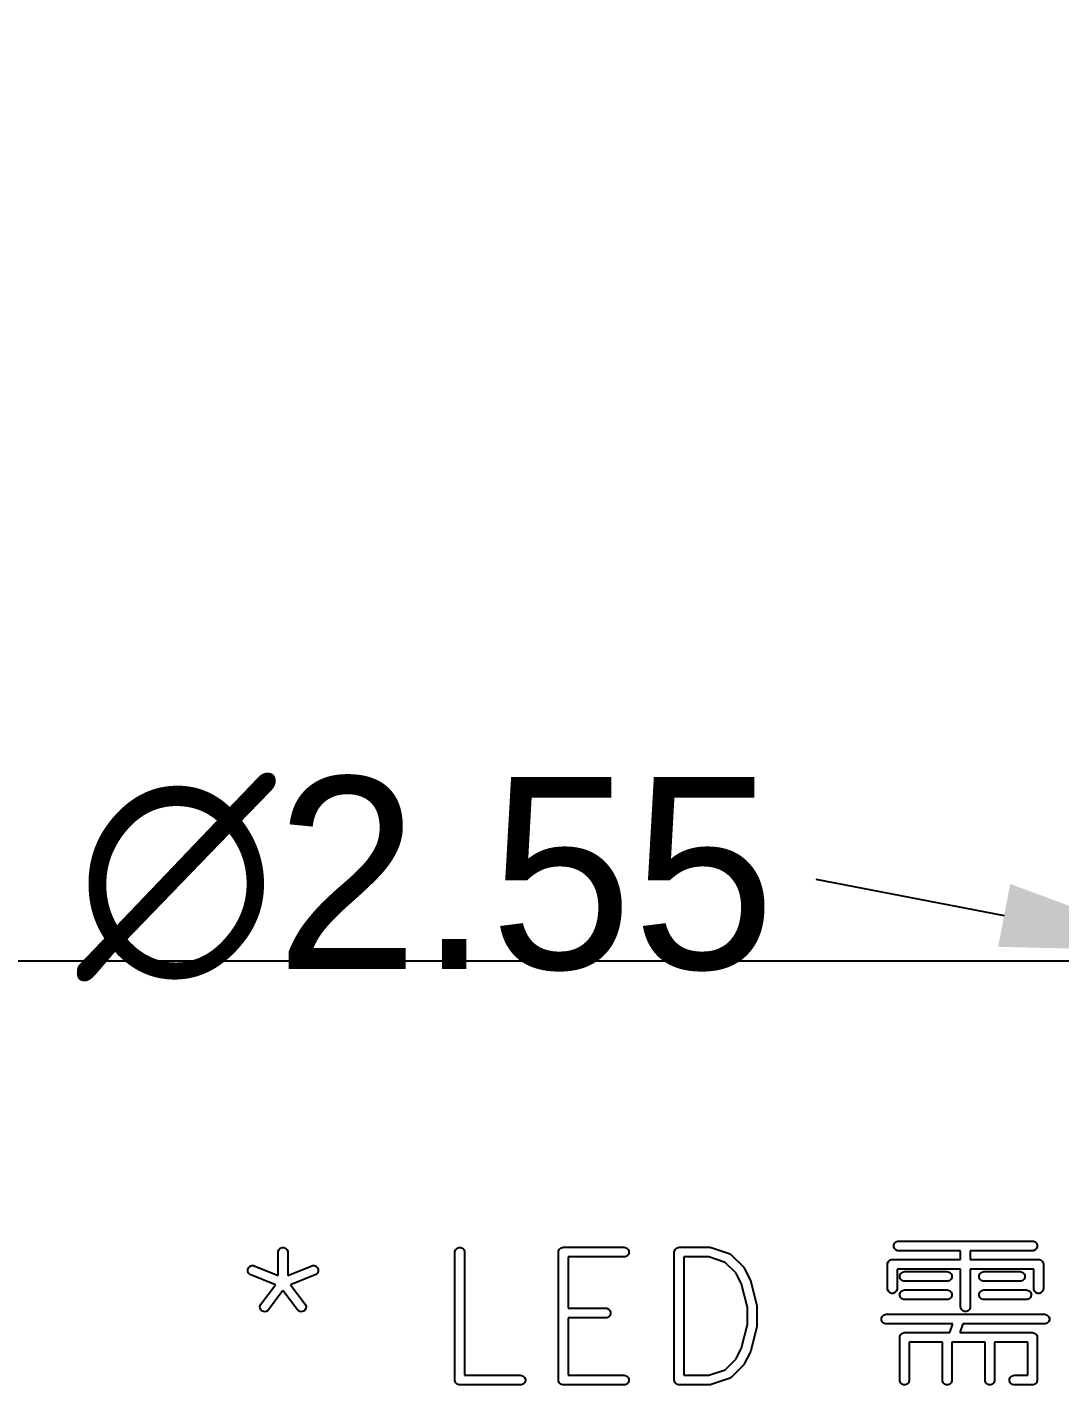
# Model space of a CAD drawing. Extents: x 76 to 193, y -170 to -23.
# Drawn here: x 115.08 to 131.22, y -164.5 to -143.28 of the extents above; entities that cross this region are included whole.
import ezdxf

# ---------------------------------------------------------------- set-up
doc = ezdxf.new("R2010")
doc.units = 0
doc.layers.get('0').update_dxf_attribs({"linetype": 'CONTINUOUS'})
doc.layers.get('Defpoints').update_dxf_attribs({"linetype": 'CONTINUOUS'})
doc.layers.add('BLACK', color=7, linetype='CONTINUOUS')
doc.dimstyles.get("Standard").update_dxf_attribs({"dimtxt": 3, "dimasz": 3, "dimexe": 0.18, "dimexo": 0.0625, "dimgap": 0.09, "dimtad": 0, "dimtih": 1, "dimtoh": 1, "dimzin": 0, "dimdsep": 46, "dimtxsty": 'Standard', "dimcen": 0.09, "dimclrd": 3, "dimclre": 3, "dimclrt": 3, "dimadec": 0, "dimazin": 0, "dimtfac": 1, "dimtofl": 0, "dimtmove": 0, "dimatfit": 3, "dimfxl": 1, "dimtolj": 1, "dimtzin": 0, "dimarcsym": 0})

# ---------------------------------------------------------------- blocks, each defined once
blk = doc.blocks.new('*D14')
at = {"color": 3, "linetype": 'Continuous', "lineweight": -2}
for p, q in [((127.401, -156.596), (130.347, -157.161)), ((134.458, -157.968), (134.638, -157.968)), ((134.548, -158.058), (134.548, -157.878))]:
    blk.add_line(p, q, dxfattribs=at)
at = {"color": 3, "linetype": 'Continuous'}
blk.add_solid([(130.442, -156.67), (130.253, -157.652), (133.293, -157.727)], dxfattribs=at)
at = {"layer": 'Defpoints', "color": 0, "linetype": 'Continuous'}
for p in [(133.293, -157.727), (135.803, -158.209)]:
    blk.add_point(p, dxfattribs=at)
at = {"color": 3, "linetype": 'Continuous', "insert": (121.311, -156.596), "char_height": 3, "attachment_point": 5}
blk.add_mtext('\\A1;∅2.55', dxfattribs=at)
blk = doc.blocks.new('*D16')
at = {"color": 3, "linetype": 'Continuous', "lineweight": -2}
for p, q in [((134.414, -52.406), (82.008, -52.406)), ((82.188, -55.406), (82.188, -103.552)), ((82.188, -154.878), (82.188, -106.732)), ((134.486, -157.878), (82.008, -157.878))]:
    blk.add_line(p, q, dxfattribs=at)
at = {"color": 3, "linetype": 'Continuous'}
for points in [[(81.688, -55.406), (82.688, -55.406), (82.188, -52.406)], [(81.688, -154.878), (82.688, -154.878), (82.188, -157.878)]]:
    blk.add_solid(points, dxfattribs=at)
at = {"layer": 'Defpoints', "color": 0, "linetype": 'Continuous'}
for p in [(82.188, -52.406), (134.476, -52.406), (134.548, -157.878)]:
    blk.add_point(p, dxfattribs=at)
at = {"color": 3, "linetype": 'Continuous', "insert": (82.188, -105.142), "char_height": 3, "attachment_point": 5}
blk.add_mtext('\\A1;105.47', dxfattribs=at)

msp = doc.modelspace()

# ---------------------------------------------------------------- linework, layer by layer
at = {"layer": 'BLACK', "linetype": 'Continuous'}
for p, q in [((128.620579, -162.313138), (128.631778, -162.286102)), ((128.620579, -162.342402), (128.620579, -162.313138)), ((128.631778, -162.286102), (128.65247, -162.26541)), ((128.65247, -162.26541), (128.679506, -162.254211)), ((128.679506, -162.254211), (128.694138, -162.25277)), ((128.694138, -162.25277), (130.789376, -162.25277)), ((130.789376, -162.25277), (130.804008, -162.254211)), ((130.804008, -162.254211), (130.831044, -162.26541)), ((130.831044, -162.26541), (130.851736, -162.286102)), ((130.851736, -162.286102), (130.862935, -162.313138)), ((130.862935, -162.313138), (130.862935, -162.342402)), ((119.000088, -162.423008), (119.001529, -162.408376)), ((119.000088, -162.78842), (119.000088, -162.423008)), ((119.001529, -162.408376), (119.012728, -162.38134)), ((119.012728, -162.38134), (119.03342, -162.360648)), ((119.03342, -162.360648), (119.060456, -162.349449)), ((119.060456, -162.349449), (119.08972, -162.349449)), ((119.08972, -162.349449), (119.116756, -162.360648)), ((119.116756, -162.360648), (119.137448, -162.38134)), ((119.137448, -162.38134), (119.148647, -162.408376)), ((119.148647, -162.408376), (119.150088, -162.423008)), ((119.150088, -162.423008), (119.150088, -162.78842)), ((121.761994, -162.423008), (121.763435, -162.408376)), ((121.761994, -164.423008), (121.761994, -162.423008)), ((121.763435, -162.408376), (121.774634, -162.38134)), ((121.774634, -162.38134), (121.795326, -162.360648)), ((121.795326, -162.360648), (121.822362, -162.349449)), ((121.822362, -162.349449), (121.851626, -162.349449)), ((121.851626, -162.349449), (121.878662, -162.360648)), ((121.878662, -162.360648), (121.899354, -162.38134)), ((121.899354, -162.38134), (121.910553, -162.408376)), ((121.910553, -162.408376), (121.911994, -162.423008)), ((121.911994, -162.423008), (121.911994, -164.348008)), ((123.381042, -162.423008), (123.382483, -162.408376)), ((123.381042, -164.423008), (123.381042, -162.423008)), ((123.382483, -162.408376), (123.393682, -162.38134)), ((123.393682, -162.38134), (123.414374, -162.360648)), ((123.414374, -162.360648), (123.44141, -162.349449)), ((123.44141, -162.349449), (123.456042, -162.348008)), ((123.456042, -162.348008), (124.408423, -162.348008)), ((124.408423, -162.498008), (123.531042, -162.498008)), ((123.531042, -162.498008), (123.531042, -163.300389)), ((124.408423, -162.348008), (124.423055, -162.349449)), ((124.423055, -162.496567), (124.408423, -162.498008)), ((124.423055, -162.349449), (124.450091, -162.360648)), ((124.450091, -162.485368), (124.423055, -162.496567)), ((124.450091, -162.360648), (124.470783, -162.38134)), ((124.470783, -162.464676), (124.450091, -162.485368)), ((124.470783, -162.38134), (124.481982, -162.408376)), ((124.481982, -162.43764), (124.470783, -162.464676)), ((124.481982, -162.408376), (124.481982, -162.43764)), ((125.190566, -162.423008), (125.192007, -162.408376)), ((125.190566, -164.423008), (125.190566, -162.423008)), ((125.192007, -162.408376), (125.203206, -162.38134)), ((125.203206, -162.38134), (125.223898, -162.360648)), ((125.223898, -162.360648), (125.250934, -162.349449)), ((125.250934, -162.349449), (125.265566, -162.348008)), ((125.265566, -162.348008), (125.741756, -162.348008)), ((125.729586, -162.498008), (125.340566, -162.498008)), ((125.340566, -162.498008), (125.340566, -164.348008)), ((125.986957, -162.583798), (125.729586, -162.498008)), ((125.741756, -162.348008), (125.749161, -162.348737)), ((125.749161, -162.348737), (125.751136, -162.348597)), ((125.751136, -162.348597), (125.753733, -162.349187)), ((125.753733, -162.349187), (125.756388, -162.349449)), ((125.756388, -162.349449), (125.758219, -162.350207)), ((125.758219, -162.350207), (125.765473, -162.351857)), ((125.765473, -162.351857), (126.051188, -162.447095)), ((126.051188, -162.447095), (126.064614, -162.453089)), ((126.064614, -162.453089), (126.06665, -162.454855)), ((126.06665, -162.454855), (126.069139, -162.455886)), ((126.069139, -162.455886), (126.080504, -162.465213)), ((126.080504, -162.465213), (126.27098, -162.655689)), ((128.631778, -162.369438), (128.620579, -162.342402)), ((128.65247, -162.39013), (128.631778, -162.369438)), ((128.679506, -162.401329), (128.65247, -162.39013)), ((128.694138, -162.40277), (128.679506, -162.401329)), ((129.666757, -162.40277), (128.694138, -162.40277)), ((129.666757, -162.538484), (129.666757, -162.40277)), ((130.789376, -162.40277), (129.816757, -162.40277)), ((129.816757, -162.40277), (129.816757, -162.538484)), ((130.804008, -162.401329), (130.789376, -162.40277)), ((130.831044, -162.39013), (130.804008, -162.401329)), ((130.851736, -162.369438), (130.831044, -162.39013)), ((130.862935, -162.342402), (130.851736, -162.369438)), ((118.525166, -162.694988), (118.536034, -162.667817)), ((118.525523, -162.72425), (118.525166, -162.694988)), ((118.53705, -162.751147), (118.525523, -162.72425)), ((118.536034, -162.667817), (118.556473, -162.646874)), ((118.556473, -162.646874), (118.58337, -162.635347)), ((118.58337, -162.635347), (118.612632, -162.63499)), ((118.612632, -162.63499), (118.626752, -162.639086)), ((118.626752, -162.639086), (119.000088, -162.78842)), ((119.150088, -162.78842), (119.523425, -162.639086)), ((119.523425, -162.639086), (119.537545, -162.63499)), ((119.537545, -162.63499), (119.566807, -162.635347)), ((119.566807, -162.635347), (119.593704, -162.646874)), ((119.593704, -162.646874), (119.614142, -162.667818)), ((119.624654, -162.72425), (119.613126, -162.751147)), ((119.614142, -162.667818), (119.625011, -162.694988)), ((119.625011, -162.694988), (119.624654, -162.72425)), ((126.156308, -162.753149), (125.986957, -162.583798)), ((126.27098, -162.655689), (126.275698, -162.661438)), ((126.275698, -162.661438), (126.277197, -162.662738)), ((126.277197, -162.662738), (126.278618, -162.664996)), ((126.278618, -162.664996), (126.280308, -162.667055)), ((126.280308, -162.667055), (126.281065, -162.668884)), ((126.281065, -162.668884), (126.285029, -162.675181)), ((126.285029, -162.675181), (126.380267, -162.865657)), ((128.5239, -162.613484), (128.525341, -162.598852)), ((128.5239, -162.994436), (128.5239, -162.613484)), ((128.525341, -162.598852), (128.53654, -162.571816)), ((128.53654, -162.571816), (128.557232, -162.551124)), ((128.557232, -162.551124), (128.584268, -162.539925)), ((128.584268, -162.539925), (128.5989, -162.538484)), ((128.5989, -162.538484), (129.666757, -162.538484)), ((129.666757, -162.688484), (128.6739, -162.688484)), ((128.6739, -162.688484), (128.6739, -162.994436)), ((128.747708, -162.7416), (128.774744, -162.730401)), ((128.774744, -162.730401), (128.789376, -162.72896)), ((128.789376, -162.72896), (129.456043, -162.72896)), ((129.456043, -162.72896), (129.470675, -162.730401)), ((129.470675, -162.730401), (129.497711, -162.7416)), ((129.666757, -163.28015), (129.666757, -162.688484)), ((129.816757, -162.538484), (130.884614, -162.538484)), ((130.809614, -162.688484), (129.816757, -162.688484)), ((129.816757, -162.688484), (129.816757, -163.28015)), ((129.985803, -162.7416), (130.012839, -162.730401)), ((130.012839, -162.730401), (130.027471, -162.72896)), ((130.027471, -162.72896), (130.5989, -162.72896)), ((130.5989, -162.72896), (130.613532, -162.730401)), ((130.613532, -162.730401), (130.640568, -162.7416)), ((130.809614, -162.994436), (130.809614, -162.688484)), ((130.884614, -162.538484), (130.899246, -162.539925)), ((130.899246, -162.539925), (130.926282, -162.551124)), ((130.926282, -162.551124), (130.946974, -162.571816)), ((130.946974, -162.571816), (130.958173, -162.598852)), ((130.958173, -162.598852), (130.959614, -162.613484)), ((130.959614, -162.613484), (130.959614, -162.994436)), ((118.557993, -162.771586), (118.53705, -162.751147)), ((118.571044, -162.778358), (118.557993, -162.771586)), ((118.956369, -162.932488), (118.571044, -162.778358)), ((118.729374, -163.23515), (118.956369, -162.932488)), ((119.579133, -162.778358), (119.193806, -162.932488)), ((119.193806, -162.932488), (119.420803, -163.23515)), ((119.592183, -162.771586), (119.579133, -162.778358)), ((119.613126, -162.751147), (119.592183, -162.771586)), ((126.24242, -162.925374), (126.156308, -162.753149)), ((126.333423, -163.289384), (126.24242, -162.925374)), ((126.380267, -162.865657), (126.380676, -162.866726)), ((126.380676, -162.866726), (126.380999, -162.867162)), ((126.380999, -162.867162), (126.383194, -162.873307)), ((126.383194, -162.873307), (126.385522, -162.879389)), ((126.385522, -162.879389), (126.38556, -162.879928)), ((126.38556, -162.879928), (126.385946, -162.881008)), ((126.385946, -162.881008), (126.481184, -163.26196)), ((128.715817, -162.789328), (128.727016, -162.762292)), ((128.715817, -162.818592), (128.715817, -162.789328)), ((128.727016, -162.845628), (128.715817, -162.818592)), ((128.727016, -162.762292), (128.747708, -162.7416)), ((128.747708, -162.86632), (128.727016, -162.845628)), ((128.774744, -162.877519), (128.747708, -162.86632)), ((128.789376, -162.87896), (128.774744, -162.877519)), ((129.456043, -162.87896), (128.789376, -162.87896)), ((129.470675, -162.877519), (129.456043, -162.87896)), ((129.497711, -162.86632), (129.470675, -162.877519)), ((129.497711, -162.7416), (129.518403, -162.762292)), ((129.518403, -162.845628), (129.497711, -162.86632)), ((129.518403, -162.762292), (129.529602, -162.789328)), ((129.529602, -162.818592), (129.518403, -162.845628)), ((129.529602, -162.789328), (129.529602, -162.818592)), ((129.953912, -162.789328), (129.965111, -162.762292)), ((129.953912, -162.818592), (129.953912, -162.789328)), ((129.965111, -162.845628), (129.953912, -162.818592)), ((129.965111, -162.762292), (129.985803, -162.7416)), ((129.985803, -162.86632), (129.965111, -162.845628)), ((130.012839, -162.877519), (129.985803, -162.86632)), ((130.027471, -162.87896), (130.012839, -162.877519)), ((130.5989, -162.87896), (130.027471, -162.87896)), ((130.613532, -162.877519), (130.5989, -162.87896)), ((130.640568, -162.86632), (130.613532, -162.877519)), ((130.640568, -162.7416), (130.66126, -162.762292)), ((130.66126, -162.845628), (130.640568, -162.86632)), ((130.66126, -162.762292), (130.672459, -162.789328)), ((130.672459, -162.818592), (130.66126, -162.845628)), ((130.672459, -162.789328), (130.672459, -162.818592)), ((119.075088, -163.024197), (118.849374, -163.32515)), ((119.300803, -163.32515), (119.075088, -163.024197)), ((128.525341, -163.009068), (128.5239, -162.994436)), ((128.53654, -163.036104), (128.525341, -163.009068)), ((128.557232, -163.056796), (128.53654, -163.036104)), ((128.584268, -163.067995), (128.557232, -163.056796)), ((128.613532, -163.067995), (128.584268, -163.067995)), ((128.640568, -163.056796), (128.613532, -163.067995)), ((128.66126, -163.036104), (128.640568, -163.056796)), ((128.672459, -163.009068), (128.66126, -163.036104)), ((128.6739, -162.994436), (128.672459, -163.009068)), ((128.715817, -163.075042), (128.727016, -163.048006)), ((128.715817, -163.104306), (128.715817, -163.075042)), ((128.727016, -163.131342), (128.715817, -163.104306)), ((128.727016, -163.048006), (128.747708, -163.027314)), ((128.747708, -163.152034), (128.727016, -163.131342)), ((128.747708, -163.027314), (128.774744, -163.016115)), ((128.774744, -163.163233), (128.747708, -163.152034)), ((128.774744, -163.016115), (128.789376, -163.014674)), ((128.789376, -163.014674), (129.456043, -163.014674)), ((129.456043, -163.014674), (129.470675, -163.016115)), ((129.470675, -163.016115), (129.497711, -163.027314)), ((129.497711, -163.152034), (129.470675, -163.163233)), ((129.497711, -163.027314), (129.518403, -163.048006)), ((129.518403, -163.131342), (129.497711, -163.152034)), ((129.518403, -163.048006), (129.529602, -163.075042)), ((129.529602, -163.104306), (129.518403, -163.131342)), ((129.529602, -163.075042), (129.529602, -163.104306)), ((129.953912, -163.075042), (129.965111, -163.048006)), ((129.953912, -163.104306), (129.953912, -163.075042)), ((129.965111, -163.131342), (129.953912, -163.104306)), ((129.965111, -163.048006), (129.985803, -163.027314)), ((129.985803, -163.152034), (129.965111, -163.131342)), ((129.985803, -163.027314), (130.012839, -163.016115)), ((130.012839, -163.163233), (129.985803, -163.152034)), ((130.012839, -163.016115), (130.027471, -163.014674)), ((130.027471, -163.014674), (130.694138, -163.014674)), ((130.694138, -163.014674), (130.70877, -163.016115)), ((130.70877, -163.016115), (130.735806, -163.027314)), ((130.735806, -163.152034), (130.70877, -163.163233)), ((130.735806, -163.027314), (130.756498, -163.048006)), ((130.756498, -163.131342), (130.735806, -163.152034)), ((130.756498, -163.048006), (130.767697, -163.075042)), ((130.767697, -163.104306), (130.756498, -163.131342)), ((130.767697, -163.075042), (130.767697, -163.104306)), ((130.811055, -163.009068), (130.809614, -162.994436)), ((130.822254, -163.036104), (130.811055, -163.009068)), ((130.842946, -163.056796), (130.822254, -163.036104)), ((130.869982, -163.067995), (130.842946, -163.056796)), ((130.899246, -163.067995), (130.869982, -163.067995)), ((130.926282, -163.056796), (130.899246, -163.067995)), ((130.946974, -163.036104), (130.926282, -163.056796)), ((130.958173, -163.009068), (130.946974, -163.036104)), ((130.959614, -162.994436), (130.958173, -163.009068)), ((118.714485, -163.276068), (118.721748, -163.24772)), ((118.718624, -163.305037), (118.714485, -163.276068)), ((118.733533, -163.330218), (118.718624, -163.305037)), ((118.721748, -163.24772), (118.729374, -163.23515)), ((118.756944, -163.347776), (118.733533, -163.330218)), ((118.785292, -163.355039), (118.756944, -163.347776)), ((118.814261, -163.3509), (118.785292, -163.355039)), ((118.839442, -163.335991), (118.814261, -163.3509)), ((118.849374, -163.32515), (118.839442, -163.335991)), ((119.310735, -163.335991), (119.300803, -163.32515)), ((119.335916, -163.350901), (119.310735, -163.335991)), ((119.364885, -163.355039), (119.335916, -163.350901)), ((119.393233, -163.347777), (119.364885, -163.355039)), ((119.416644, -163.330218), (119.393233, -163.347777)), ((119.431554, -163.305037), (119.416644, -163.330218)), ((119.420803, -163.23515), (119.42843, -163.24772)), ((119.42843, -163.24772), (119.435692, -163.276069)), ((119.435692, -163.276069), (119.431554, -163.305037)), ((123.531042, -163.300389), (124.122709, -163.300389)), ((124.122709, -163.300389), (124.137341, -163.30183)), ((124.137341, -163.30183), (124.164377, -163.313029)), ((124.164377, -163.313029), (124.185069, -163.333721)), ((124.185069, -163.333721), (124.196268, -163.360757)), ((124.196268, -163.360757), (124.196268, -163.390021)), ((126.333423, -163.556631), (126.333423, -163.289384)), ((126.481184, -163.26196), (126.481559, -163.264496)), ((126.481559, -163.264496), (126.481982, -163.265518)), ((126.481982, -163.265518), (126.482524, -163.27103)), ((126.482524, -163.27103), (126.483334, -163.276504)), ((126.483334, -163.276504), (126.483171, -163.277596)), ((126.483171, -163.277596), (126.483423, -163.28015)), ((126.483423, -163.28015), (126.483423, -163.565865)), ((128.789376, -163.164674), (128.774744, -163.163233)), ((129.456043, -163.164674), (128.789376, -163.164674)), ((129.470675, -163.163233), (129.456043, -163.164674)), ((129.668198, -163.294782), (129.666757, -163.28015)), ((129.679397, -163.321818), (129.668198, -163.294782)), ((129.700089, -163.34251), (129.679397, -163.321818)), ((129.727125, -163.353709), (129.700089, -163.34251)), ((129.756389, -163.353709), (129.727125, -163.353709)), ((129.783425, -163.34251), (129.756389, -163.353709)), ((129.804117, -163.321818), (129.783425, -163.34251)), ((129.815316, -163.294782), (129.804117, -163.321818)), ((129.816757, -163.28015), (129.815316, -163.294782)), ((130.027471, -163.164674), (130.012839, -163.163233)), ((130.694138, -163.164674), (130.027471, -163.164674)), ((130.70877, -163.163233), (130.694138, -163.164674)), ((124.122709, -163.450389), (123.531042, -163.450389)), ((123.531042, -163.450389), (123.531042, -164.348008)), ((124.137341, -163.448948), (124.122709, -163.450389)), ((124.164377, -163.437749), (124.137341, -163.448948)), ((124.185069, -163.417057), (124.164377, -163.437749)), ((124.196268, -163.390021), (124.185069, -163.417057)), ((126.24242, -163.920641), (126.333423, -163.556631)), ((126.481184, -163.584055), (126.385946, -163.965007)), ((126.481559, -163.581518), (126.481184, -163.584055)), ((126.481982, -163.580497), (126.481559, -163.581518)), ((126.482524, -163.574984), (126.481982, -163.580497)), ((126.483334, -163.569511), (126.482524, -163.574984)), ((126.483423, -163.565865), (126.483171, -163.568418)), ((126.483171, -163.568418), (126.483334, -163.569511)), ((128.430103, -163.455995), (128.441302, -163.428959)), ((128.430103, -163.485259), (128.430103, -163.455995)), ((128.441302, -163.512295), (128.430103, -163.485259)), ((128.441302, -163.428959), (128.461994, -163.408267)), ((128.461994, -163.532987), (128.441302, -163.512295)), ((128.461994, -163.408267), (128.48903, -163.397068)), ((128.48903, -163.544186), (128.461994, -163.532987)), ((128.48903, -163.397068), (128.503662, -163.395627)), ((128.503662, -163.545627), (128.48903, -163.544186)), ((128.503662, -163.395627), (130.979852, -163.395627)), ((129.542462, -163.545627), (128.503662, -163.545627)), ((129.497224, -163.681341), (129.542462, -163.545627)), ((129.700576, -163.545627), (129.655338, -163.681341)), ((130.979852, -163.545627), (129.700576, -163.545627)), ((130.979852, -163.395627), (130.994484, -163.397068)), ((130.994484, -163.544186), (130.979852, -163.545627)), ((130.994484, -163.397068), (131.02152, -163.408267)), ((131.02152, -163.532987), (130.994484, -163.544186)), ((131.02152, -163.408267), (131.042212, -163.428959)), ((131.042212, -163.512295), (131.02152, -163.532987)), ((131.042212, -163.428959), (131.053411, -163.455995)), ((131.053411, -163.485259), (131.042212, -163.512295)), ((131.053411, -163.455995), (131.053411, -163.485259)), ((128.714376, -163.756341), (128.715817, -163.741709)), ((128.714376, -164.423008), (128.714376, -163.756341)), ((128.715817, -163.741709), (128.727016, -163.714673)), ((128.727016, -163.714673), (128.747708, -163.693981)), ((128.747708, -163.693981), (128.774744, -163.682782)), ((128.774744, -163.682782), (128.789376, -163.681341)), ((128.789376, -163.681341), (129.497224, -163.681341)), ((129.655338, -163.681341), (130.789376, -163.681341)), ((130.789376, -163.681341), (130.804008, -163.682782)), ((130.804008, -163.682782), (130.831044, -163.693981)), ((130.831044, -163.693981), (130.851736, -163.714673)), ((130.851736, -163.714673), (130.862935, -163.741709)), ((130.862935, -163.741709), (130.864376, -163.756341)), ((130.864376, -163.756341), (130.864376, -164.423008)), ((126.156307, -164.092866), (126.24242, -163.920641)), ((126.380267, -163.980358), (126.285029, -164.170834)), ((126.380676, -163.979288), (126.380267, -163.980358)), ((126.380999, -163.978853), (126.380676, -163.979288)), ((126.383194, -163.972707), (126.380999, -163.978853)), ((126.385522, -163.966626), (126.383194, -163.972707)), ((126.38556, -163.966086), (126.385522, -163.966626)), ((126.385946, -163.965007), (126.38556, -163.966086)), ((129.381043, -163.831341), (128.864376, -163.831341)), ((128.864376, -163.831341), (128.864376, -164.423008)), ((129.381043, -164.423008), (129.381043, -163.831341)), ((130.047709, -163.831341), (129.531043, -163.831341)), ((129.531043, -163.831341), (129.531043, -164.423008)), ((130.047709, -164.423008), (130.047709, -163.831341)), ((130.714376, -163.831341), (130.197709, -163.831341)), ((130.197709, -163.831341), (130.197709, -164.423008)), ((130.714376, -164.348008), (130.714376, -163.831341)), ((125.986956, -164.262218), (126.156307, -164.092866)), ((126.27098, -164.190326), (126.080504, -164.380803)), ((126.275698, -164.184576), (126.27098, -164.190326)), ((126.277197, -164.183277), (126.275698, -164.184576)), ((126.278618, -164.181017), (126.277197, -164.183277)), ((126.280307, -164.178961), (126.278618, -164.181017)), ((126.281064, -164.177133), (126.280307, -164.178961)), ((126.285029, -164.170834), (126.281064, -164.177133)), ((121.763435, -164.43764), (121.761994, -164.423008)), ((121.911994, -164.348008), (122.789375, -164.348008)), ((122.789375, -164.348008), (122.804007, -164.349449)), ((122.804007, -164.349449), (122.831043, -164.360648)), ((122.831043, -164.360648), (122.851735, -164.38134)), ((122.851735, -164.38134), (122.862934, -164.408376)), ((122.862934, -164.408376), (122.862934, -164.43764)), ((123.382483, -164.43764), (123.381042, -164.423008)), ((123.531042, -164.348008), (124.408423, -164.348008)), ((124.408423, -164.348008), (124.423055, -164.349449)), ((124.423055, -164.349449), (124.450091, -164.360648)), ((124.450091, -164.360648), (124.470783, -164.38134)), ((124.470783, -164.38134), (124.481982, -164.408376)), ((124.481982, -164.408376), (124.481982, -164.43764)), ((125.192007, -164.43764), (125.190566, -164.423008)), ((125.340566, -164.348008), (125.729586, -164.348008)), ((125.729586, -164.348008), (125.986956, -164.262218)), ((126.051188, -164.398921), (125.765473, -164.494159)), ((126.064614, -164.392927), (126.051188, -164.398921)), ((126.06665, -164.39116), (126.064614, -164.392927)), ((126.069139, -164.39013), (126.06665, -164.39116)), ((126.080504, -164.380803), (126.069139, -164.39013)), ((128.715817, -164.43764), (128.714376, -164.423008)), ((128.864376, -164.423008), (128.862935, -164.43764)), ((129.382484, -164.43764), (129.381043, -164.423008)), ((129.531043, -164.423008), (129.529602, -164.43764)), ((130.04915, -164.43764), (130.047709, -164.423008)), ((130.197709, -164.423008), (130.196268, -164.43764)), ((130.430103, -164.408376), (130.441302, -164.38134)), ((130.430103, -164.43764), (130.430103, -164.408376)), ((130.441302, -164.38134), (130.461994, -164.360648)), ((130.461994, -164.360648), (130.48903, -164.349449)), ((130.48903, -164.349449), (130.503662, -164.348008)), ((130.503662, -164.348008), (130.714376, -164.348008)), ((130.864376, -164.423008), (130.862935, -164.43764)), ((121.774634, -164.464676), (121.763435, -164.43764)), ((121.795326, -164.485368), (121.774634, -164.464676)), ((121.822362, -164.496567), (121.795326, -164.485368)), ((121.836994, -164.498008), (121.822362, -164.496567)), ((122.789375, -164.498008), (121.836994, -164.498008)), ((122.804007, -164.496567), (122.789375, -164.498008)), ((122.831043, -164.485368), (122.804007, -164.496567)), ((122.851735, -164.464676), (122.831043, -164.485368)), ((122.862934, -164.43764), (122.851735, -164.464676)), ((123.393682, -164.464676), (123.382483, -164.43764)), ((123.414374, -164.485368), (123.393682, -164.464676)), ((123.44141, -164.496567), (123.414374, -164.485368)), ((123.456042, -164.498008), (123.44141, -164.496567)), ((124.408423, -164.498008), (123.456042, -164.498008)), ((124.423055, -164.496567), (124.408423, -164.498008)), ((124.450091, -164.485368), (124.423055, -164.496567)), ((124.470783, -164.464676), (124.450091, -164.485368)), ((124.481982, -164.43764), (124.470783, -164.464676)), ((125.203206, -164.464676), (125.192007, -164.43764)), ((125.223898, -164.485368), (125.203206, -164.464676)), ((125.250934, -164.496567), (125.223898, -164.485368)), ((125.265566, -164.498008), (125.250934, -164.496567)), ((125.741756, -164.498008), (125.265566, -164.498008)), ((125.749161, -164.497278), (125.741756, -164.498008)), ((125.751136, -164.497419), (125.749161, -164.497278)), ((125.753733, -164.496828), (125.751136, -164.497419)), ((125.756388, -164.496567), (125.753733, -164.496828)), ((125.758219, -164.495808), (125.756388, -164.496567)), ((125.765473, -164.494159), (125.758219, -164.495808)), ((128.727016, -164.464676), (128.715817, -164.43764)), ((128.747708, -164.485368), (128.727016, -164.464676)), ((128.774744, -164.496567), (128.747708, -164.485368)), ((128.804008, -164.496567), (128.774744, -164.496567)), ((128.831044, -164.485368), (128.804008, -164.496567)), ((128.851736, -164.464676), (128.831044, -164.485368)), ((128.862935, -164.43764), (128.851736, -164.464676)), ((129.393683, -164.464676), (129.382484, -164.43764)), ((129.414375, -164.485368), (129.393683, -164.464676)), ((129.441411, -164.496567), (129.414375, -164.485368)), ((129.470675, -164.496567), (129.441411, -164.496567)), ((129.497711, -164.485368), (129.470675, -164.496567)), ((129.518403, -164.464676), (129.497711, -164.485368)), ((129.529602, -164.43764), (129.518403, -164.464676)), ((130.060349, -164.464676), (130.04915, -164.43764)), ((130.081041, -164.485368), (130.060349, -164.464676)), ((130.108077, -164.496567), (130.081041, -164.485368)), ((130.137341, -164.496567), (130.108077, -164.496567)), ((130.164377, -164.485368), (130.137341, -164.496567)), ((130.185069, -164.464676), (130.164377, -164.485368)), ((130.196268, -164.43764), (130.185069, -164.464676)), ((130.441302, -164.464676), (130.430103, -164.43764)), ((130.461994, -164.485368), (130.441302, -164.464676)), ((130.48903, -164.496567), (130.461994, -164.485368)), ((130.503662, -164.498008), (130.48903, -164.496567)), ((130.789376, -164.498008), (130.503662, -164.498008)), ((130.804008, -164.496567), (130.789376, -164.498008)), ((130.831044, -164.485368), (130.804008, -164.496567)), ((130.851736, -164.464676), (130.831044, -164.485368)), ((130.862935, -164.43764), (130.851736, -164.464676))]:
    msp.add_line(p, q, dxfattribs=at)

# ---------------------------------------------------------------- dimensions: what is measured, and where the dimension line sits
at = {"linetype": 'Continuous'}
dim = msp.add_linear_dim(base=(82.187598, -52.40557), p1=(134.548001, -157.87797), p2=(134.476001, -52.40557), angle=90, dimstyle='Standard', dxfattribs=at)
dim.commit()
dim.dimension.update_dxf_attribs({"geometry": '*D16', "text_midpoint": (82.187598, -105.14177)})
dim = msp.add_diameter_dim_2p(p1=(135.802516, -158.208881), p2=(133.293486, -157.727059), dimstyle='Standard', dxfattribs=at)
dim.commit()
dim.dimension.update_dxf_attribs({"geometry": '*D14', "text_midpoint": (127.40115, -156.595524), "dimtype": 163})

doc.saveas('drawing.dxf')
